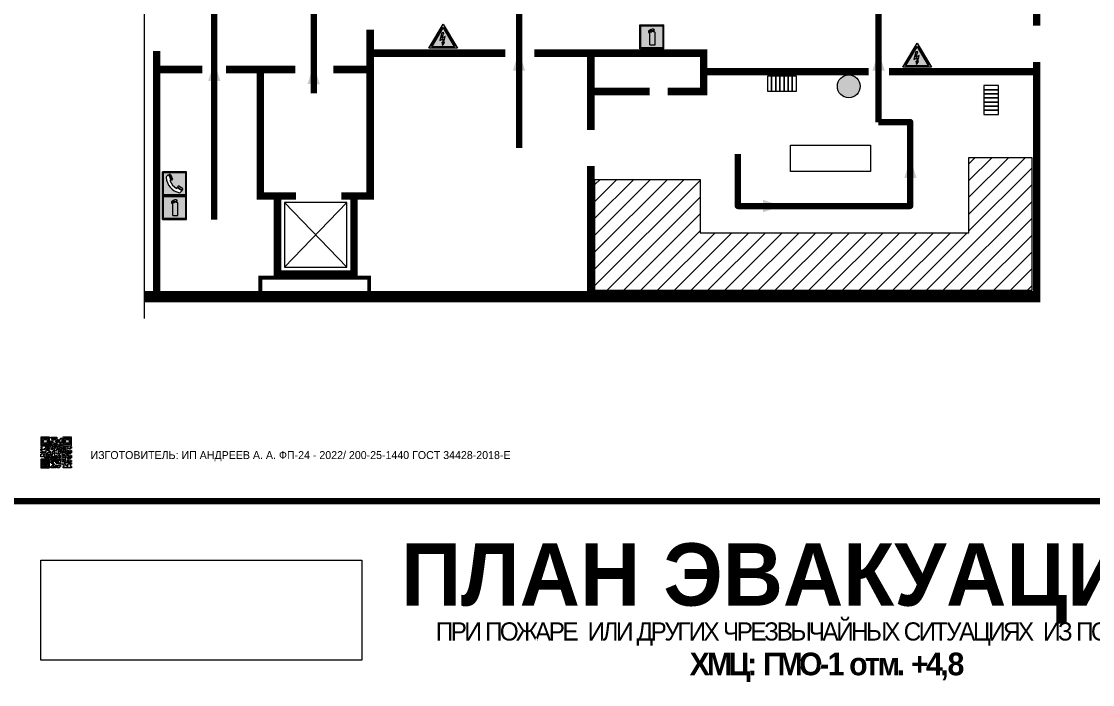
# Model space of a CAD drawing. Header units: millimetres. Extents: x 13114 to 67229, y 22859 to 38520.
# Drawn here: x 19354.3 to 19732, y 31622.6 to 31856.5 of the extents above; entities that cross this region are included whole.
import ezdxf

# ---------------------------------------------------------------- set-up
doc = ezdxf.new("R2010")
doc.units = ezdxf.units.MM
doc.layers.add('План_Штампы', color=7, linetype='Continuous')
doc.styles.add('обычный', font='arial.ttf')
picture_1 = doc.add_image_def('image1.jpg', size_in_pixel=(337, 105))

# ---------------------------------------------------------------- blocks, each defined once
blk = doc.blocks.new('QR')
at = {"lineweight": 0}
h = blk.add_hatch(color=256, dxfattribs=at)
h.dxf.hatch_style = 1
h.paths.add_polyline_path([(9241.16, 2687.38), (9242.01, 2687.38), (9242.01, 2687.83), (9241.59, 2687.83), (9241.59, 2688.68), (9239.45, 2688.68), (9239.45, 2688.25), (9239.86, 2688.25), (9239.86, 2687.83), (9240.29, 2687.83), (9240.29, 2688.25), (9241.16, 2688.25), (9241.16, 2687.83), (9240.29, 2687.83), (9240.29, 2687.38), (9239.45, 2687.38), (9239.45, 2685.22), (9238.57, 2685.22), (9238.57, 2684.8), (9239.02, 2684.8), (9239.02, 2684.37), (9238.13, 2684.37), (9238.13, 2683.92), (9239.02, 2683.92), (9239.02, 2683.5), (9239.44, 2683.5), (9239.44, 2682.64), (9239.87, 2682.64), (9239.87, 2682.18), (9239.44, 2682.18), (9239.44, 2682.64), (9238.13, 2682.64), (9238.13, 2681.76), (9237.71, 2681.76), (9237.71, 2682.64), (9238.13, 2682.64), (9238.13, 2683.07), (9237.27, 2683.07), (9237.27, 2683.51), (9237.71, 2683.51), (9237.71, 2684.37), (9238.13, 2684.37), (9238.13, 2685.22), (9237.71, 2685.22), (9237.71, 2684.8), (9237.28, 2684.8), (9237.28, 2684.38), (9235.98, 2684.38), (9235.98, 2683.92), (9236.4, 2683.92), (9236.4, 2683.49), (9236.84, 2683.49), (9236.84, 2683.07), (9236.4, 2683.07), (9236.4, 2682.64), (9235.98, 2682.64), (9235.98, 2681.76), (9237.29, 2681.76), (9237.29, 2681.33), (9239.43, 2681.33), (9239.43, 2681.76), (9240.74, 2681.76), (9240.74, 2683.05), (9239.87, 2683.05), (9239.87, 2683.5), (9240.29, 2683.5), (9240.29, 2683.91), (9240.74, 2683.91), (9240.74, 2684.81), (9240.29, 2684.81), (9240.29, 2684.79), (9240.29, 2684.37), (9239.45, 2684.37), (9239.45, 2684.8), (9239.87, 2684.8), (9239.87, 2685.21), (9240.74, 2685.21), (9240.74, 2686.1), (9240.29, 2686.1), (9240.29, 2685.64), (9239.86, 2685.64), (9239.86, 2686.95), (9240.29, 2686.95), (9240.29, 2686.52), (9240.74, 2686.52), (9240.74, 2686.1), (9241.16, 2686.1), (9241.16, 2686.53), (9241.59, 2686.53), (9241.59, 2686.1), (9242.02, 2686.1), (9242.02, 2685.21), (9241.59, 2685.21), (9241.59, 2686.1), (9241.16, 2686.1), (9241.16, 2685.21), (9240.74, 2685.21), (9240.74, 2684.81), (9242.89, 2684.81), (9242.89, 2685.22), (9242.47, 2685.22), (9242.47, 2686.11), (9242.89, 2686.11), (9242.89, 2686.52), (9242.46, 2686.52), (9242.46, 2686.95), (9242.89, 2686.95), (9242.89, 2686.52), (9243.32, 2686.52), (9243.32, 2688.26), (9242.9, 2688.26), (9242.9, 2687.83), (9242.47, 2687.83), (9242.47, 2687.38), (9242.01, 2687.38), (9242.01, 2686.94), (9241.16, 2686.94)])
h.paths.add_polyline_path([(9239.02, 2682.18), (9239.02, 2681.76), (9238.54, 2681.76), (9238.54, 2682.18)], flags=16)
h.paths.add_polyline_path([(9237.27, 2682.65), (9237.27, 2682.19), (9236.83, 2682.19), (9236.83, 2682.65)], flags=16)
h = blk.add_hatch(color=256, dxfattribs=at)
h.dxf.hatch_style = 1
h.paths.add_polyline_path([(9238.15, 2687.83), (9236.83, 2687.83), (9236.83, 2686.52), (9238.15, 2686.52)], flags=0)
h.paths.add_polyline_path([(9239.01, 2685.65), (9239.01, 2688.68), (9235.98, 2688.68), (9235.98, 2685.65)])
h.paths.add_polyline_path([(9236.41, 2686.1), (9236.41, 2688.26), (9238.56, 2688.26), (9238.56, 2686.1)], flags=16)
h.paths.add_polyline_path([(9236.83, 2686.52), (9236.83, 2687.83), (9238.15, 2687.83), (9238.15, 2686.52)], flags=0)
h = blk.add_hatch(color=256, dxfattribs=at)
h.dxf.hatch_style = 1
h.paths.add_polyline_path([(9243.32, 2686.11), (9242.89, 2686.11), (9242.89, 2685.64), (9243.32, 2685.64)])
h.paths.add_polyline_path([(9239.02, 2683.07), (9239.02, 2683.5), (9238.56, 2683.5), (9238.56, 2683.07)])
h.paths.add_polyline_path([(9236.4, 2684.8), (9236.4, 2685.22), (9235.98, 2685.22), (9235.98, 2684.8)])
h.paths.add_polyline_path([(9236.4, 2683.07), (9236.4, 2683.49), (9235.98, 2683.49), (9235.98, 2683.07)])
h = blk.add_hatch(color=256, dxfattribs=at)
h.dxf.hatch_style = 1
h.paths.add_polyline_path([(9238.15, 2686.52), (9238.15, 2687.83), (9236.83, 2687.83), (9236.83, 2686.52)])
h.paths.add_polyline_path([(9245.91, 2686.52), (9245.91, 2687.83), (9244.59, 2687.83), (9244.59, 2686.52)], flags=0)
h.paths.add_polyline_path([(9246.77, 2685.65), (9246.77, 2688.68), (9243.74, 2688.68), (9243.74, 2685.65)])
h.paths.add_polyline_path([(9244.17, 2686.1), (9244.17, 2688.26), (9246.32, 2688.26), (9246.32, 2686.1)], flags=16)
h.paths.add_polyline_path([(9244.59, 2686.52), (9244.59, 2687.83), (9245.91, 2687.83), (9245.91, 2686.52)], flags=0)
h = blk.add_hatch(color=256, dxfattribs=at)
h.dxf.hatch_style = 1
h.paths.add_polyline_path([(9240.75, 2681.76), (9240.75, 2681.35), (9241.17, 2681.35), (9241.17, 2681.76)])
h.paths.add_polyline_path([(9241.6, 2682.18), (9241.17, 2682.18), (9241.17, 2681.76), (9241.6, 2681.76)])
h.paths.add_polyline_path([(9242.47, 2681.34), (9242.47, 2682.19), (9242.02, 2682.19), (9242.02, 2681.76), (9241.6, 2681.76), (9241.6, 2681.34)])
h.paths.add_polyline_path([(9239.87, 2678.3), (9239.44, 2678.3), (9239.44, 2677.89), (9241.17, 2677.89), (9241.17, 2678.3), (9240.28, 2678.3), (9240.28, 2678.73), (9239.87, 2678.73)])
h.paths.add_polyline_path([(9240.75, 2678.73), (9240.75, 2679.19), (9240.28, 2679.19), (9240.28, 2678.73)])
h.paths.add_polyline_path([(9241.6, 2678.73), (9241.17, 2678.73), (9241.17, 2678.3), (9241.6, 2678.3)])
h.paths.add_polyline_path([(9242.02, 2678.3), (9241.6, 2678.3), (9241.6, 2677.89), (9242.48, 2677.89), (9242.48, 2678.31), (9242.9, 2678.31), (9242.9, 2678.73), (9242.02, 2678.73)])
h.paths.add_polyline_path([(9246.36, 2684.37), (9246.36, 2684.79), (9245.93, 2684.79), (9245.93, 2684.37)])
h.paths.add_polyline_path([(9246.78, 2685.2), (9246.36, 2685.2), (9246.36, 2684.79), (9246.78, 2684.79)])
h.paths.add_polyline_path([(9245.91, 2687.83), (9244.59, 2687.83), (9244.59, 2686.52), (9245.91, 2686.52)])
h = blk.add_hatch(color=256, dxfattribs=at)
h.dxf.hatch_style = 1
h.paths.add_polyline_path([(9243.32, 2682.64), (9243.32, 2683.07), (9244.62, 2683.07), (9244.62, 2684.37), (9243.74, 2684.37), (9243.74, 2684.8), (9244.62, 2684.8), (9244.62, 2684.37), (9245.48, 2684.37), (9245.48, 2685.22), (9243.32, 2685.22), (9243.32, 2683.5), (9242.89, 2683.5), (9242.89, 2683.06), (9242.01, 2683.06), (9242.01, 2683.91), (9242.47, 2683.91), (9242.47, 2683.5), (9242.89, 2683.5), (9242.89, 2684.38), (9241.59, 2684.38), (9241.59, 2683.91), (9240.74, 2683.91), (9240.74, 2683.05), (9241.59, 2683.05), (9241.59, 2682.64), (9242.47, 2682.64), (9242.47, 2682.19), (9242.91, 2682.19), (9242.91, 2681.34), (9242.48, 2681.34), (9242.48, 2680.91), (9242.91, 2680.91), (9242.91, 2679.17), (9243.75, 2679.17), (9243.75, 2678.73), (9244.2, 2678.73), (9244.2, 2678.3), (9243.75, 2678.3), (9243.75, 2677.88), (9246.78, 2677.88), (9246.78, 2678.3), (9246.35, 2678.3), (9246.35, 2679.19), (9245.48, 2679.19), (9245.48, 2678.31), (9245.05, 2678.31), (9245.05, 2678.73), (9244.62, 2678.73), (9244.62, 2679.19), (9244.2, 2679.19), (9244.2, 2679.61), (9245.05, 2679.61), (9245.05, 2680.46), (9245.48, 2680.46), (9245.48, 2681.34), (9245.04, 2681.34), (9245.04, 2681.76), (9244.63, 2681.76), (9244.63, 2682.19), (9244.21, 2682.19), (9244.21, 2681.76), (9243.32, 2681.76), (9243.32, 2682.19), (9244.21, 2682.19), (9244.21, 2682.64)])
h.paths.add_polyline_path([(9243.75, 2683.49), (9243.75, 2683.92), (9244.21, 2683.92), (9244.21, 2683.49)], flags=16)
h.paths.add_polyline_path([(9243.32, 2681.34), (9244.63, 2681.34), (9244.63, 2680.04), (9243.32, 2680.04)], flags=16)
h.paths.add_polyline_path([(9243.76, 2680.89), (9244.18, 2680.89), (9244.18, 2680.48), (9243.76, 2680.48)], flags=0)
h = blk.add_hatch(color=256, dxfattribs=at)
h.dxf.hatch_style = 1
h.paths.add_polyline_path([(9246.36, 2683.07), (9246.78, 2683.07), (9246.78, 2683.92), (9246.36, 2683.92), (9246.36, 2683.49), (9245.92, 2683.49), (9245.92, 2683.92), (9245.06, 2683.92), (9245.06, 2683.49), (9245.48, 2683.49), (9245.48, 2683.07), (9244.62, 2683.07), (9244.62, 2682.65), (9245.05, 2682.65), (9245.05, 2682.18), (9245.48, 2682.18), (9245.48, 2682.65), (9246.36, 2682.65)])
h.paths.add_polyline_path([(9246.78, 2682.18), (9246.36, 2682.18), (9246.36, 2681.75), (9245.92, 2681.75), (9245.92, 2682.18), (9245.48, 2682.18), (9245.48, 2681.34), (9245.48, 2681.34), (9245.94, 2681.34), (9245.94, 2680.91), (9246.36, 2680.91), (9246.36, 2681.34), (9246.78, 2681.34)])
h = blk.add_hatch(color=256, dxfattribs=at)
h.dxf.hatch_style = 1
h.paths.add_polyline_path([(9235.98, 2680.9), (9235.98, 2677.86), (9239.02, 2677.86), (9239.02, 2680.9)])
h.paths.add_polyline_path([(9238.57, 2680.48), (9238.57, 2678.32), (9236.41, 2678.32), (9236.41, 2680.48)], flags=16)
h.paths.add_polyline_path([(9238.15, 2680.05), (9238.15, 2678.74), (9236.83, 2678.74), (9236.83, 2680.05)], flags=0)
h = blk.add_hatch(color=256, dxfattribs=at)
h.dxf.hatch_style = 1
h.paths.add_polyline_path([(9238.15, 2680.05), (9236.83, 2680.05), (9236.83, 2678.74), (9238.15, 2678.74)])
h = blk.add_hatch(color=256, dxfattribs=at)
h.dxf.hatch_style = 1
h.paths.add_polyline_path([(9242.02, 2680.46), (9242.48, 2680.46), (9242.48, 2680.91), (9241.58, 2680.91), (9241.58, 2681.35), (9241.17, 2681.35), (9241.17, 2680.91), (9240.75, 2680.91), (9240.75, 2681.33), (9239.43, 2681.33), (9239.43, 2680.46), (9239.86, 2680.46), (9239.86, 2680.92), (9240.3, 2680.92), (9240.3, 2680.46), (9239.86, 2680.46), (9239.86, 2680.04), (9239.44, 2680.04), (9239.44, 2679.62), (9239.86, 2679.62), (9239.86, 2679.19), (9240.29, 2679.19), (9240.29, 2680.03), (9241.18, 2680.03), (9241.18, 2680.47), (9241.6, 2680.47), (9241.6, 2680.03), (9241.18, 2680.03), (9241.18, 2679.61), (9241.6, 2679.61), (9241.6, 2679.19), (9242.47, 2679.19), (9242.47, 2679.6), (9242.02, 2679.6)])
h = blk.add_hatch(color=256, dxfattribs=at)
h.dxf.hatch_style = 1
h.paths.add_polyline_path([(9244.18, 2680.48), (9244.18, 2680.89), (9243.76, 2680.89), (9243.76, 2680.48)])
h = blk.add_hatch(color=256, dxfattribs=at)
h.dxf.hatch_style = 1
h.paths.add_polyline_path([(9245.93, 2680.04), (9245.93, 2680.46), (9245.48, 2680.46), (9245.48, 2679.62), (9246.35, 2679.62), (9246.35, 2680.04)])
h.paths.add_polyline_path([(9246.78, 2680.04), (9246.78, 2680.46), (9246.35, 2680.46), (9246.35, 2680.04)])
h.paths.add_polyline_path([(9246.78, 2679.18), (9246.78, 2679.62), (9246.35, 2679.62), (9246.35, 2679.18)])
for points in [[(9237.71, 2685.22), (9238.13, 2685.22), (9238.13, 2684.37), (9237.71, 2684.37), (9237.71, 2683.51), (9237.27, 2683.51), (9237.27, 2683.07), (9238.13, 2683.07), (9238.13, 2682.64), (9237.71, 2682.64), (9237.71, 2681.76), (9238.13, 2681.76), (9238.13, 2682.64), (9239.44, 2682.64), (9239.44, 2683.5), (9239.02, 2683.5), (9239.02, 2683.07), (9238.56, 2683.07), (9238.56, 2683.5), (9239.02, 2683.5), (9239.02, 2683.92), (9238.13, 2683.92), (9238.13, 2684.37), (9239.02, 2684.37), (9239.02, 2684.8), (9238.57, 2684.8), (9238.57, 2685.22), (9239.45, 2685.22), (9239.45, 2687.38), (9240.29, 2687.38), (9240.29, 2687.83), (9239.86, 2687.83), (9239.86, 2688.25), (9239.45, 2688.25), (9239.45, 2688.68), (9241.59, 2688.68), (9241.59, 2687.83), (9242.01, 2687.83), (9242.01, 2687.38), (9242.47, 2687.38), (9242.47, 2687.83), (9242.9, 2687.83), (9242.9, 2688.26), (9243.32, 2688.26), (9243.32, 2686.52), (9242.89, 2686.52), (9242.89, 2686.11), (9243.32, 2686.11), (9243.32, 2685.64), (9242.89, 2685.64), (9242.89, 2686.11), (9242.47, 2686.11), (9242.47, 2685.22), (9242.89, 2685.22), (9242.89, 2684.81), (9240.74, 2684.81), (9240.74, 2683.91), (9241.59, 2683.91), (9241.59, 2684.38), (9242.89, 2684.38), (9242.89, 2683.5), (9242.47, 2683.5), (9242.47, 2683.91), (9242.01, 2683.91), (9242.01, 2683.06), (9242.89, 2683.06), (9242.89, 2683.5), (9243.32, 2683.5), (9243.32, 2685.22), (9245.48, 2685.22), (9245.48, 2684.37), (9244.62, 2684.37), (9244.62, 2683.07), (9245.48, 2683.07), (9245.48, 2683.49), (9245.06, 2683.49), (9245.06, 2683.92), (9245.92, 2683.92), (9245.92, 2683.49), (9246.36, 2683.49), (9246.36, 2683.92), (9246.78, 2683.92), (9246.78, 2683.07), (9246.36, 2683.07), (9246.36, 2682.65), (9245.48, 2682.65), (9245.48, 2682.18), (9245.92, 2682.18), (9245.92, 2681.75), (9246.36, 2681.75), (9246.36, 2682.18), (9246.78, 2682.18), (9246.78, 2681.34), (9246.36, 2681.34), (9246.36, 2680.91), (9245.94, 2680.91), (9245.94, 2681.34), (9245.48, 2681.34), (9245.48, 2680.46), (9245.93, 2680.46), (9245.93, 2680.04), (9246.35, 2680.04), (9246.35, 2680.46), (9246.78, 2680.46), (9246.78, 2680.04), (9246.78, 2680.04), (9246.35, 2680.04), (9246.35, 2679.62), (9246.78, 2679.62), (9246.78, 2679.18), (9246.35, 2679.18), (9246.35, 2678.3), (9246.78, 2678.3), (9246.78, 2677.88), (9243.75, 2677.88), (9243.75, 2678.3), (9244.2, 2678.3), (9244.2, 2678.73), (9243.75, 2678.73), (9243.75, 2679.17), (9242.91, 2679.17), (9242.91, 2680.91), (9242.48, 2680.91), (9242.48, 2680.46), (9242.02, 2680.46), (9242.02, 2679.6), (9242.47, 2679.6), (9242.47, 2679.19), (9241.6, 2679.19), (9241.6, 2679.61), (9241.18, 2679.61), (9241.18, 2680.03), (9240.29, 2680.03), (9240.29, 2679.19), (9240.75, 2679.19), (9240.75, 2678.73), (9240.28, 2678.73), (9240.28, 2678.3), (9241.17, 2678.3), (9241.17, 2678.73), (9241.6, 2678.73), (9241.6, 2678.3), (9242.02, 2678.3), (9242.02, 2678.73), (9242.9, 2678.73), (9242.9, 2678.31), (9242.48, 2678.31), (9242.48, 2677.89), (9241.6, 2677.89), (9241.6, 2678.3), (9241.17, 2678.3), (9241.17, 2677.89), (9239.44, 2677.89), (9239.44, 2678.3), (9239.87, 2678.3), (9239.87, 2678.73), (9240.28, 2678.73), (9240.28, 2679.19), (9240.29, 2679.19), (9239.86, 2679.19), (9239.86, 2679.62), (9239.44, 2679.62), (9239.44, 2680.04), (9239.86, 2680.04), (9239.86, 2680.46), (9239.43, 2680.46), (9239.43, 2681.33), (9237.29, 2681.33), (9237.29, 2681.76), (9235.98, 2681.76), (9235.98, 2682.64), (9236.4, 2682.64), (9236.4, 2683.07), (9235.98, 2683.07), (9235.98, 2683.49), (9236.4, 2683.49), (9236.4, 2683.92), (9235.98, 2683.92), (9235.98, 2684.38), (9237.28, 2684.38), (9237.28, 2684.8), (9237.71, 2684.8), (9237.71, 2685.22), (9237.92, 2685.22)], [(9240.74, 2686.1), (9240.74, 2686.52), (9240.29, 2686.52), (9240.29, 2686.95), (9239.86, 2686.95), (9239.86, 2685.64), (9240.29, 2685.64), (9240.29, 2686.1), (9240.74, 2686.1), (9240.74, 2686.52)], [(9240.74, 2683.05), (9240.74, 2681.76), (9239.43, 2681.76), (9239.43, 2681.33), (9240.75, 2681.33), (9240.75, 2681.35), (9240.75, 2680.91), (9241.17, 2680.91), (9241.17, 2681.35), (9241.58, 2681.35), (9241.58, 2680.91), (9242.48, 2680.91), (9242.48, 2681.34), (9242.91, 2681.34), (9242.91, 2682.19), (9242.47, 2682.19), (9242.47, 2682.64), (9241.59, 2682.64), (9241.59, 2683.05), (9240.74, 2683.05)], [(9240.74, 2685.21), (9239.87, 2685.21), (9239.87, 2684.8), (9239.45, 2684.8), (9239.45, 2684.37), (9240.29, 2684.37), (9240.29, 2684.79), (9240.29, 2684.81), (9240.74, 2684.81), (9240.74, 2685.21), (9239.87, 2685.21)], [(9240.74, 2683.91), (9240.29, 2683.91), (9240.29, 2683.5), (9239.87, 2683.5), (9239.87, 2683.05), (9240.74, 2683.05), (9240.74, 2683.91)], [(9241.6, 2681.76), (9242.02, 2681.76), (9242.02, 2682.19), (9242.47, 2682.19), (9242.47, 2681.34), (9241.6, 2681.34), (9241.6, 2681.76)], [(9244.62, 2683.07), (9243.32, 2683.07), (9243.32, 2682.64), (9244.21, 2682.64), (9244.21, 2682.19), (9243.32, 2682.19), (9243.32, 2681.76), (9244.21, 2681.76), (9244.21, 2682.19), (9244.63, 2682.19), (9244.63, 2681.76), (9245.04, 2681.76), (9245.04, 2681.34), (9245.48, 2681.34)], [(9244.62, 2684.37), (9244.62, 2684.8), (9243.74, 2684.8), (9243.74, 2684.37), (9244.62, 2684.37)], [(9245.48, 2682.18), (9245.05, 2682.18), (9245.05, 2682.65), (9244.62, 2682.65), (9244.62, 2683.07)], [(9245.48, 2682.18), (9245.48, 2681.34)], [(9239.86, 2680.46), (9239.86, 2680.92), (9240.3, 2680.92), (9240.3, 2680.46), (9239.86, 2680.46)], [(9245.48, 2680.46), (9245.05, 2680.46), (9245.05, 2679.61), (9244.2, 2679.61), (9244.2, 2679.19), (9244.62, 2679.19), (9244.62, 2678.73), (9245.05, 2678.73), (9245.05, 2678.31), (9245.48, 2678.31), (9245.48, 2679.19), (9246.35, 2679.19), (9246.35, 2679.07)], [(9246.35, 2679.62), (9245.48, 2679.62), (9245.48, 2680.46)], [(9245.48, 2680.46), (9245.48, 2679.62), (9246.35, 2679.62), (9246.35, 2680.04), (9245.93, 2680.04), (9245.93, 2680.46), (9245.48, 2680.46), (9245.48, 2679.62)], [(9246.35, 2679.62), (9246.35, 2679.18)]]:
    blk.add_lwpolyline(points, dxfattribs=at)
for points in [[(9235.98, 2685.65), (9239.01, 2685.65), (9239.01, 2688.68), (9235.98, 2688.68)], [(9236.41, 2688.26), (9238.56, 2688.26), (9238.56, 2686.1), (9236.41, 2686.1)], [(9236.83, 2687.83), (9238.15, 2687.83), (9238.15, 2686.52), (9236.83, 2686.52)], [(9240.29, 2687.83), (9241.16, 2687.83), (9241.16, 2688.25), (9240.29, 2688.25)], [(9240.29, 2688.25), (9241.16, 2688.25), (9241.16, 2687.83), (9240.29, 2687.83)], [(9241.16, 2686.1), (9240.74, 2686.1), (9240.74, 2685.21), (9241.16, 2685.21)], [(9242.01, 2687.38), (9241.16, 2687.38), (9241.16, 2686.94), (9242.01, 2686.94)], [(9241.16, 2687.38), (9242.01, 2687.38), (9242.01, 2686.94), (9241.16, 2686.94)], [(9241.16, 2686.53), (9241.59, 2686.53), (9241.59, 2686.1), (9241.16, 2686.1)], [(9241.59, 2686.1), (9242.02, 2686.1), (9242.02, 2685.21), (9241.59, 2685.21)], [(9242.89, 2686.52), (9242.46, 2686.52), (9242.46, 2686.95), (9242.89, 2686.95)], [(9243.74, 2685.65), (9246.77, 2685.65), (9246.77, 2688.68), (9243.74, 2688.68)], [(9244.17, 2688.26), (9246.32, 2688.26), (9246.32, 2686.1), (9244.17, 2686.1)], [(9244.59, 2687.83), (9245.91, 2687.83), (9245.91, 2686.52), (9244.59, 2686.52)], [(9235.98, 2684.8), (9236.4, 2684.8), (9236.4, 2685.22), (9235.98, 2685.22)], [(9236.4, 2683.07), (9236.84, 2683.07), (9236.84, 2683.49), (9236.4, 2683.49)], [(9236.83, 2682.19), (9237.27, 2682.19), (9237.27, 2682.65), (9236.83, 2682.65)], [(9238.54, 2682.18), (9239.02, 2682.18), (9239.02, 2681.76), (9238.54, 2681.76)], [(9239.44, 2682.64), (9239.87, 2682.64), (9239.87, 2682.18), (9239.44, 2682.18)], [(9240.75, 2681.76), (9241.17, 2681.76), (9241.17, 2681.35), (9240.75, 2681.35)], [(9241.17, 2682.18), (9241.6, 2682.18), (9241.6, 2681.76), (9241.17, 2681.76)], [(9243.75, 2683.92), (9244.21, 2683.92), (9244.21, 2683.49), (9243.75, 2683.49)], [(9245.93, 2684.79), (9246.36, 2684.79), (9246.36, 2684.37), (9245.93, 2684.37)], [(9246.36, 2685.2), (9246.78, 2685.2), (9246.78, 2684.79), (9246.36, 2684.79)], [(9235.98, 2677.86), (9239.02, 2677.86), (9239.02, 2680.9), (9235.98, 2680.9)], [(9236.41, 2680.48), (9238.57, 2680.48), (9238.57, 2678.32), (9236.41, 2678.32)], [(9236.83, 2680.05), (9238.15, 2680.05), (9238.15, 2678.74), (9236.83, 2678.74)], [(9241.18, 2680.03), (9241.6, 2680.03), (9241.6, 2680.47), (9241.18, 2680.47)], [(9243.32, 2680.04), (9244.63, 2680.04), (9244.63, 2681.34), (9243.32, 2681.34)], [(9243.76, 2680.89), (9244.18, 2680.89), (9244.18, 2680.48), (9243.76, 2680.48)]]:
    blk.add_lwpolyline(points, close=True, dxfattribs=at)
blk = doc.blocks.new('A$C3AD82952')
at = {"true_color": 0xf5f5ff}
h = blk.add_hatch(color=7, dxfattribs=at)
h.dxf.hatch_style = 1
h.paths.add_polyline_path([(8.21, 8.73, 0.414214), (7.89, 9.05), (7.22, 9.05), (7.22, 9.92), (7.59, 9.92, 1), (7.57, 10.36), (7.22, 10.36), (7.22, 10.6), (6.43, 10.6), (6.43, 10.36), (6.01, 10.36), (4.74, 9.59), (4.74, 8.69), (4.98, 8.73), (4.98, 9.26), (6.12, 9.91), (6.43, 9.91), (6.43, 9.05), (5.76, 9.05, 0.414214), (5.44, 8.73), (5.44, 2.2), (8.21, 2.2)], flags=0)
h.paths.add_polyline_path([(12.8, 12.8), (0, 12.8), (0, 0), (12.8, 0)])
h.paths.add_polyline_path([(0.51, 12.29), (12.29, 12.29), (12.29, 0.51), (0.51, 0.51)], flags=16)
h.paths.add_polyline_path([(4.74, 9.59), (6.01, 10.36), (6.43, 10.36), (6.43, 10.6), (7.22, 10.6), (7.22, 10.36), (7.59, 10.36, -0.94586), (7.59, 9.92), (7.22, 9.92), (7.22, 9.05), (7.89, 9.05, -0.414214), (8.21, 8.73), (8.21, 2.2), (5.44, 2.2), (5.44, 8.73, -0.414214), (5.76, 9.05), (6.43, 9.05), (6.43, 9.91), (6.12, 9.91), (4.98, 9.26), (4.98, 8.73), (4.74, 8.69)], flags=0)
h = blk.add_hatch(color=242)
h.dxf.hatch_style = 1
h.paths.add_polyline_path([(12.29, 12.29), (0.51, 12.29), (0.51, 0.51), (12.29, 0.51)])
h.paths.add_polyline_path([(4.74, 8.69), (4.74, 9.59), (6.01, 10.36), (6.43, 10.36), (6.43, 10.6), (7.22, 10.6), (7.22, 10.36), (7.59, 10.36, -0.94586), (7.59, 9.92), (7.22, 9.92), (7.22, 9.05), (7.89, 9.05, -0.414214), (8.21, 8.73), (8.21, 2.2), (5.44, 2.2), (5.44, 8.73, -0.414214), (5.76, 9.05), (6.43, 9.05), (6.43, 9.91), (6.12, 9.91), (4.98, 9.26), (4.98, 8.73)], flags=16)
h = blk.add_hatch(color=7, dxfattribs=at)
h.dxf.hatch_style = 1
h.paths.add_polyline_path([(8.21, 8.73, 0.414214), (7.89, 9.05), (7.22, 9.05), (7.22, 9.92), (7.59, 9.92, 1), (7.57, 10.36), (7.22, 10.36), (7.22, 10.6), (6.43, 10.6), (6.43, 10.36), (6.01, 10.36), (4.74, 9.59), (4.74, 8.69), (4.98, 8.73), (4.98, 9.26), (6.12, 9.91), (6.43, 9.91), (6.43, 9.05), (5.76, 9.05, 0.414214), (5.44, 8.73), (5.44, 2.2), (8.21, 2.2)])
at = {"color": 242, "lineweight": 5}
for p, q in [((0, 0), (0, 12.8)), ((0, 12.8), (12.8, 12.8)), ((12.8, 0), (12.8, 12.8)), ((6.01, 10.36), (4.74, 9.59)), ((4.74, 9.59), (4.74, 8.69)), ((4.74, 8.69), (4.98, 8.73)), ((4.98, 9.26), (6.12, 9.91)), ((4.98, 8.73), (4.98, 9.26)), ((5.44, 2.2), (5.44, 8.73)), ((5.76, 9.05), (6.43, 9.05)), ((6.01, 10.36), (6.43, 10.36)), ((6.12, 9.91), (6.43, 9.91)), ((7.22, 10.6), (6.43, 10.6)), ((6.43, 10.6), (6.43, 10.36)), ((6.43, 9.91), (6.43, 9.05)), ((7.22, 10.36), (7.22, 10.6)), ((7.59, 10.36), (7.22, 10.36)), ((7.22, 9.05), (7.22, 9.92)), ((7.59, 9.92), (7.22, 9.92)), ((7.89, 9.05), (7.22, 9.05)), ((8.21, 2.2), (8.21, 8.73)), ((0, 0), (12.8, 0)), ((5.44, 2.2), (8.21, 2.2))]:
    blk.add_line(p, q, dxfattribs=at)
blk.add_lwpolyline([(0.51, 12.29), (12.29, 12.29), (12.29, 0.51), (0.51, 0.51)], close=True, dxfattribs=at)
for centre, radius, start, end in [((5.76, 8.73), 0.32, 90, 180), ((7.58, 10.14), 0.223, 273.1875, 86.8125), ((7.89, 8.73), 0.32, 0, 90)]:
    blk.add_arc(centre, radius, start, end, dxfattribs=at)
blk = doc.blocks.new('A$C456E1F9C')
at = {"lineweight": 5}
h = blk.add_hatch(color=242, dxfattribs=at)
h.paths.add_polyline_path([(0.51, -1.47), (0.51, -13.26), (12.29, -13.26), (12.29, -1.47)])
h.paths.add_polyline_path([(5.42, -4.95, -0.254479), (4.78, -5.4), (3.52, -2.53, -0.209735), (4.23, -2.4)], flags=16)
h.paths.add_polyline_path([(8.53, -8.6), (10.87, -10.17), (10.54, -10.76), (8.03, -9.13, -0.192251)], flags=16)
h.paths.add_polyline_path([(4.61, -5.49, 0.005518), (3.87, -5.72, 0.128647), (7.49, -10.01, 0.00809), (7.83, -9.33), (10.47, -10.97, -0.16736), (8.99, -12.25, -0.327862), (1.95, -3.95, -0.166952), (3.36, -2.62)], flags=16)
at = {"color": 242, "lineweight": 5}
for p, q in [((0, -13.77), (0, -0.97)), ((12.8, -0.97), (0, -0.97)), ((4.61, -5.49), (3.36, -2.62)), ((3.52, -2.53), (4.78, -5.4)), ((4.23, -2.4), (5.42, -4.95)), ((12.8, -13.77), (12.8, -0.97)), ((7.83, -9.33), (10.47, -10.97)), ((8.03, -9.13), (10.54, -10.76)), ((10.81, -10.12), (8.53, -8.6)), ((10.54, -10.76), (10.8, -10.3)), ((10.8, -10.3), (10.81, -10.12)), ((0, -13.77), (12.8, -13.77))]:
    blk.add_line(p, q, dxfattribs=at)
blk.add_lwpolyline([(0.51, -1.47), (12.29, -1.47), (12.29, -13.26), (0.51, -13.26)], close=True, dxfattribs=at)
for centre, radius, start, end in [((4.59, -5.34), 2.99, 114.2845, 152.1974), ((11.12, -3.31), 9.19, 183.9915, 256.6009), ((4.02, -3.27), 0.891, 76.3284, 123.7092), ((14.98, -39.1), 35.17, 107.1487, 108.4135), ((4.68, -4.59), 0.824, 276.9621, 334.0723), ((13.86, -0.94), 11.08, 205.5536, 234.8762), ((-13.31, 0.8), 23.44, 332.5487, 334.4027), ((8.94, -9.5), 0.989, 114.4092, 157.9388), ((7.87, -9.46), 3, 291.9291, 329.9329)]:
    blk.add_arc(centre, radius, start, end, dxfattribs=at)
blk = doc.blocks.new('A$C3E6D3DDE')
at = {"lineweight": 5}
h = blk.add_hatch(color=40, dxfattribs=at)
h.paths.add_polyline_path([(24.1, 1.45), (16.46, -11.35), (31.74, -11.35)])
h.paths.add_polyline_path([(24.09, -0.46), (30.03, -10.41), (18.14, -10.41)], flags=16)
h.paths.add_polyline_path([(24.54, -3.08), (23.41, -6.02), (25.13, -5.01), (24.33, -8.5), (24.82, -8.27), (23.79, -9.86), (23.4, -8.04), (23.8, -8.43), (24.04, -6.29), (22.39, -7.25), (23.44, -3.08)], flags=0)
h = blk.add_hatch(color=256, dxfattribs=at)
h.paths.add_polyline_path([(24.37, 0.03, 0.567511), (23.82, 0.03), (17.59, -10.4, 0.582454), (17.86, -10.88), (30.32, -10.88, 0.582149), (30.6, -10.4)])
h.paths.add_polyline_path([(24.09, -0.46), (18.14, -10.41), (30.03, -10.41)], flags=16)
h.paths.add_polyline_path([(24.54, -3.08), (23.41, -6.02), (25.13, -5.01), (24.33, -8.5), (24.82, -8.27), (23.79, -9.86), (23.4, -8.04), (23.8, -8.43), (24.04, -6.29), (22.39, -7.25), (23.44, -3.08)], flags=0)
h = blk.add_hatch(color=40, dxfattribs=at)
h.paths.add_polyline_path([(24.09, -0.46), (18.14, -10.41), (30.03, -10.41)])
h.paths.add_polyline_path([(24.82, -8.27), (23.79, -9.86), (23.4, -8.04), (23.8, -8.43), (24.04, -6.29), (22.39, -7.25), (23.44, -3.08), (24.54, -3.08), (23.41, -6.02), (25.13, -5.01), (24.33, -8.5)], flags=16)
at = {"color": 40, "lineweight": 5}
for p, q in [((16.46, -11.35), (24.1, 1.45)), ((24.1, 1.45), (31.74, -11.35))]:
    blk.add_line(p, q, dxfattribs=at)
at = {"lineweight": 5}
for p, q in [((17.59, -10.4), (23.82, 0.03)), ((24.37, 0.03), (30.6, -10.4)), ((18.14, -10.41), (24.09, -0.46)), ((23.44, -3.08), (22.39, -7.25)), ((23.41, -6.02), (24.54, -3.08)), ((25.13, -5.01), (23.41, -6.02)), ((24.54, -3.08), (23.44, -3.08)), ((24.09, -0.46), (30.03, -10.41)), ((24.33, -8.5), (25.13, -5.01)), ((17.86, -10.88), (30.32, -10.88)), ((18.14, -10.41), (30.03, -10.41)), ((22.39, -7.25), (24.04, -6.29)), ((23.8, -8.43), (23.4, -8.04)), ((23.4, -8.04), (23.79, -9.86)), ((23.79, -9.86), (24.82, -8.27)), ((24.04, -6.29), (23.8, -8.43)), ((24.82, -8.27), (24.33, -8.5))]:
    blk.add_line(p, q, dxfattribs=at)
at = {"color": 50, "lineweight": 5}
blk.add_line((31.74, -11.35), (16.46, -11.35), dxfattribs=at)
blk = doc.blocks.new('A$C7B8C2D5B')
at = {"lineweight": 0}
h = blk.add_hatch(color=5, dxfattribs=at)
h.dxf.hatch_style = 1
h.paths.add_polyline_path([(1.4, -3.02, 1), (-2.11, -3.02, 1)])
at = {"color": 5, "lineweight": 0}
blk.add_circle((-0.36, -3.02), 1.75, dxfattribs=at)

msp = doc.modelspace()

# ---------------------------------------------------------------- hatches: boundary and pattern name
at = {"lineweight": 0}
h = msp.add_hatch(dxfattribs=at)
h.set_pattern_fill('ANSI31', color=256, scale=1.32)
h.set_pattern_definition([(45, (-3164.2214, 21121.8077), (-2.9634845, 2.9634845), [])])
h.paths.add_polyline_path([(19710.52, 31761.6), (19710.52, 31808.53), (19688.36, 31808.53), (19688.36, 31800.77), (19688.36, 31782), (19593.58, 31782), (19593.58, 31800.77), (19556.51, 31800.77), (19556.51, 31761.6)])

# ---------------------------------------------------------------- linework, layer by layer
at = {"color": 1, "lineweight": 100}
for points in [[(19339.68, 32082.29), (19939.68, 32082.29), (19939.68, 31687.29), (19339.68, 31687.29)], [(19339.68, 31687.29), (19939.68, 31687.29), (19939.68, 31292.29), (19339.68, 31292.29)]]:
    msp.add_lwpolyline(points, close=True, dxfattribs=at)
at = {"lineweight": 0}
for points in [[(19397.55, 31961.66), (19397.55, 31751.79)], [(19556.51, 31800.77), (19593.58, 31800.77), (19593.58, 31782), (19688.36, 31782), (19688.36, 31800.77), (19688.36, 31808.53), (19710.52, 31808.53), (19710.52, 31761.6), (19556.51, 31761.6), (19556.51, 31800.77), (19593.58, 31800.77)], [(19447.01, 31769.86), (19469, 31792.7)], [(19447.01, 31792.7), (19469, 31769.86)]]:
    msp.add_lwpolyline(points, dxfattribs=at)
at = {"color": 126, "lineweight": 100, "true_color": 0x008754}
for points in [[(19422.18, 31888.02), (19422.18, 31786.62)], [(19457.34, 31831.23), (19457.34, 31862.95)], [(19529.73, 31862.95), (19529.73, 31811.94)], [(19656.53, 31862.95), (19656.53, 31821)], [(19606.86, 31809.7), (19606.86, 31791.4), (19667.67, 31791.4), (19667.67, 31821), (19656.53, 31821)]]:
    msp.add_lwpolyline(points, dxfattribs=at)
at = {"lineweight": 0}
for points, const_width in [([(19712.25, 31855.03), (19712.25, 31860)], 2.64), ([(19477.22, 31853.62), (19477.22, 31839.55), (19464.27, 31839.55)], 2.64), ([(19401.98, 31759.45), (19401.98, 31846.13)], 2.64), ([(19477.22, 31845.3), (19524.92, 31845.3)], 2.64), ([(19535.15, 31845.3), (19594.85, 31845.3), (19594.85, 31838.8), (19652.99, 31838.8)], 2.64), ([(19555.02, 31845.3), (19555.02, 31818.25)], 2.64), ([(19712.25, 31759.45), (19712.25, 31842.15)], 2.64), ([(19401.98, 31839.55), (19418.06, 31839.55)], 2.64), ([(19450.87, 31839.55), (19426.38, 31839.55)], 2.64), ([(19444.59, 31794.92), (19438.5, 31794.92), (19438.5, 31839.55)], 2.64), ([(19477.22, 31839.55), (19477.22, 31794.92), (19467.05, 31794.92)], 2.64), ([(19594.85, 31838.8), (19594.85, 31831.77), (19582.16, 31831.77)], 2.64), ([(19660.18, 31838.8), (19712.47, 31838.8)], 2.64), ([(19575.73, 31831.77), (19555.02, 31831.77)], 2.64), ([(19555.02, 31805.49), (19555.02, 31760.36)], 2.64), ([(19451.11, 31794.92), (19444.59, 31794.92), (19444.59, 31767.4), (19471.54, 31767.4), (19471.54, 31794.92)], 2.64), ([(19438.5, 31759.45), (19438.5, 31766.15), (19476.9, 31766.15), (19476.9, 31759.34)], 1.32), ([(19397.58, 31759.45), (19713.56, 31759.45)], 3.96)]:
    msp.add_lwpolyline(points, dxfattribs=dict(at, const_width=const_width))
for points in [[(19617.35, 31837.23), (19617.35, 31831.96), (19618.8, 31831.96), (19618.8, 31837.23)], [(19618.8, 31837.23), (19618.8, 31831.96), (19620.26, 31831.96), (19620.26, 31837.23)], [(19620.26, 31837.23), (19620.26, 31831.96), (19621.71, 31831.96), (19621.71, 31837.23)], [(19621.71, 31837.23), (19621.71, 31831.96), (19623.16, 31831.96), (19623.16, 31837.23)], [(19623.16, 31837.23), (19623.16, 31831.96), (19624.62, 31831.96), (19624.62, 31837.23)], [(19624.62, 31837.23), (19624.62, 31831.96), (19626.07, 31831.96), (19626.07, 31837.23)], [(19626.07, 31837.23), (19626.07, 31831.96), (19627.52, 31831.96), (19627.52, 31837.23)], [(19693.56, 31832.42), (19698.83, 31832.42), (19698.83, 31833.87), (19693.56, 31833.87)], [(19693.56, 31830.96), (19698.83, 31830.96), (19698.83, 31832.42), (19693.56, 31832.42)], [(19693.56, 31829.51), (19698.83, 31829.51), (19698.83, 31830.96), (19693.56, 31830.96)], [(19693.56, 31828.06), (19698.83, 31828.06), (19698.83, 31829.51), (19693.56, 31829.51)], [(19693.56, 31826.61), (19698.83, 31826.61), (19698.83, 31828.06), (19693.56, 31828.06)], [(19693.56, 31825.15), (19698.83, 31825.15), (19698.83, 31826.61), (19693.56, 31826.61)], [(19693.56, 31823.7), (19698.83, 31823.7), (19698.83, 31825.15), (19693.56, 31825.15)], [(19625.49, 31812.92), (19653.71, 31812.92), (19653.71, 31803.52), (19625.49, 31803.52)], [(19447.01, 31769.86), (19469, 31769.86), (19469, 31792.7), (19447.01, 31792.7)]]:
    msp.add_lwpolyline(points, close=True, dxfattribs=at)
at = {"layer": 'План_Штампы', "color": 126, "true_color": 0x008754}
for points in [[(19531.9, 31839.13), (19527.54, 31839.14), (19529.7, 31845.84)], [(19658.7, 31839.13), (19654.34, 31839.14), (19656.5, 31845.84)], [(19424.47, 31835.5), (19420.11, 31835.51), (19422.27, 31842.21)], [(19459.49, 31834.37), (19455.13, 31834.38), (19457.29, 31841.08)], [(19669.93, 31801.25), (19665.56, 31801.26), (19667.73, 31807.96)], [(19615.73, 31789.21), (19615.74, 31793.57), (19622.44, 31791.41)]]:
    msp.add_solid(points, dxfattribs=at)

# ---------------------------------------------------------------- block references
for name, p, xscale, yscale, zscale in [('A$C3E6D3DDE', (19487.07, 31854.52), 0.6600000000000001, 0.6600000000000001, 0.6600000000000001), ('A$C3AD82952', (19572.29, 31846.83), 0.6600000000000001, 0.6600000000000001, 0.6600000000000001), ('A$C3E6D3DDE', (19654.19, 31847.84), 0.6600000000000001, 0.6600000000000001, 0.6600000000000001), ('A$C7B8C2D5B', (19646.82, 31840.57), 2.299354837059975, 2.299354837059975, 2.299354837059975), ('A$C456E1F9C', (19404.02, 31804.15), 0.6600000000000001, 0.6600000000000001, 0.6600000000000001), ('A$C3AD82952', (19404.02, 31786.62), 0.6600000000000001, 0.6600000000000001, 0.6600000000000001)]:
    msp.add_blockref(name, p, dxfattribs=dict(xscale=xscale, yscale=yscale, zscale=zscale))
at = {"color": 22, "lineweight": 100, "true_color": 0xbb1e10}
msp.add_blockref('QR', (10125.19, 29021.24), dxfattribs=at)

# ---------------------------------------------------------------- texts
at = {"lineweight": 0, "style": 'обычный'}
for s, insert, char_height, width, attachment_point in [('\\pi-8.4,l8.4,t8.4;{\\fProxima Nova Rg|b0|i0|c204|p2;ИЗГОТОВИТЕЛЬ: ИП АНДРЕЕВ А. А.\\fProxima Nova Rg|b0|i0|c0|p2; \\fProxima Nova Rg|b0|i0|c204|p2;ФП-24 - 2022/ 200-25-1440 ГОСТ 34428-2018-Е\\H1.2266x; }', (19452.69, 31703.17), 2.8, 191.3484, 5), ('{\\fProxima Nova Rg|b1|i0|c204|p2;ПЛАН ЭВАКУАЦИИ}', (19488.17, 31672.47), 22, 493.8901, 1)]:
    msp.add_mtext(s, dxfattribs=dict(at, insert=insert, char_height=char_height, width=width, attachment_point=attachment_point))
at = {"color": 0, "lineweight": 0, "insert": (19637.87, 31644.76), "char_height": 8, "width": 449.2158, "attachment_point": 5, "style": 'обычный'}
msp.add_mtext('{\\fArial Black|b1|i0|c204|p34;\\H2x;\\T0.85;  \\fArial Narrow|b0|i0|c204|p34;\\H0.8x;\\W0.9;\\P\\fProxima Nova Rg|b0|i0|c204|p2;\\H0.5x;\\W1;\\C256;ПРИ ПОЖАРЕ  ИЛИ ДРУГИХ ЧРЕЗВЫЧАЙНЫХ СИТУАЦИЯХ  ИЗ ПОМЕЩЕНИЙ \\fProxima Nova Rg|b1|i0|c204|p2;\\H1.25x;\\PХМЦ: ГМО-1 отм. +4,8}', dxfattribs=at)

# ---------------------------------------------------------------- pictures from other files: only their frames are drawn
at = {"color": 7, "lineweight": 0, "true_color": 0xf5f5ff}
image = msp.add_image(picture_1, insert=(19361.17, 31631.26), size_in_units=(113.11, 35.24), dxfattribs=at)
image.dxf.flags = 7

doc.saveas('drawing.dxf')
